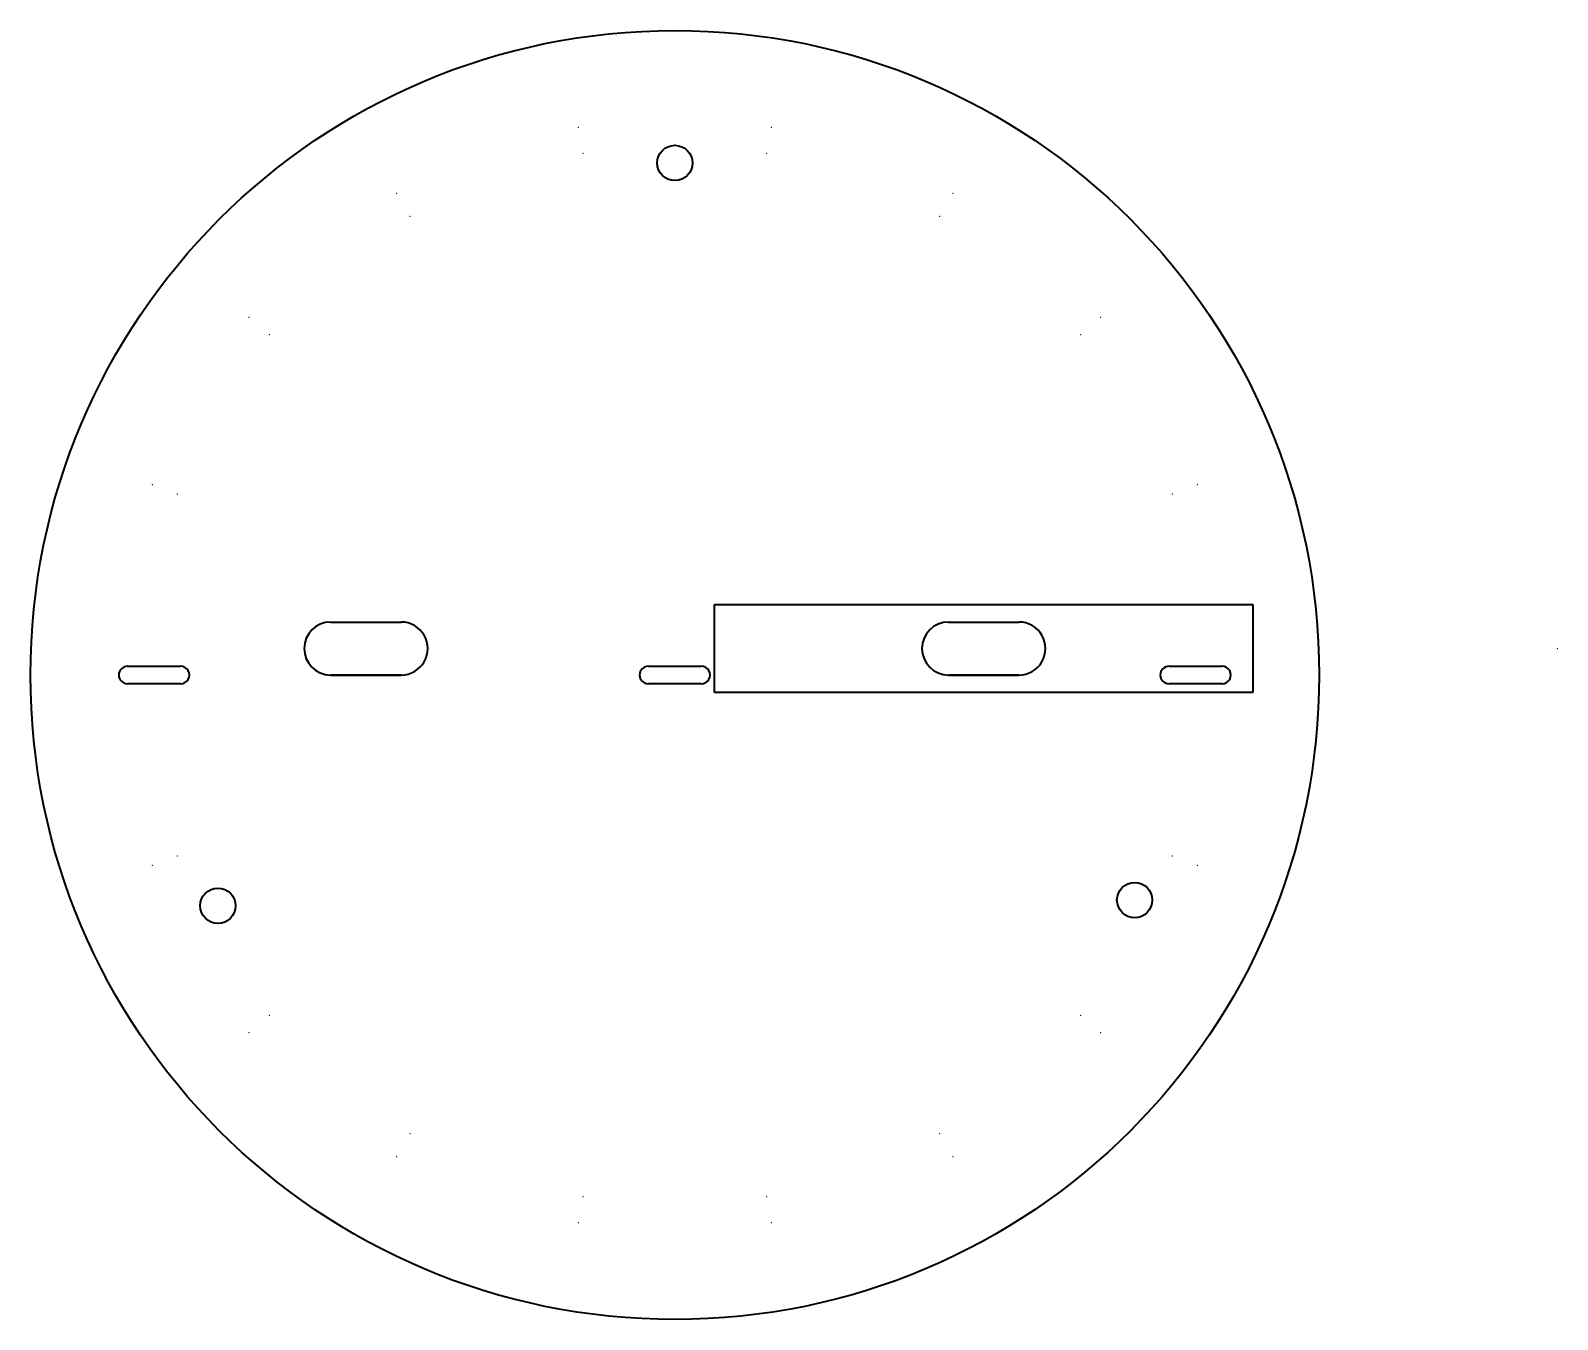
# Model space of a CAD drawing. Extents: x 70.2 to 156.8, y 44.5 to 117.5.
import ezdxf

# ---------------------------------------------------------------- set-up
doc = ezdxf.new("R2010")
doc.units = 0

msp = doc.modelspace()

# ---------------------------------------------------------------- linework, layer by layer
at = {"color": 7, "lineweight": 35, "ltscale": 0.125}
for p, q in [((109, 80), (109, 85)), ((139.5, 85), (139.5, 80))]:
    msp.add_line(p, q, dxfattribs=at)
at = {"color": 7, "lineweight": 35}
for p, q in [((109, 85), (139.5, 85)), ((139.5, 80), (109, 80))]:
    msp.add_line(p, q, dxfattribs=at)
at = {"color": 7, "lineweight": 35, "ltscale": 0.1}
for p, q in [((87.25, 84), (91.25, 84)), ((122.25, 84), (126.25, 84)), ((91.25, 81), (87.25, 81)), ((87.25, 81), (91.25, 81)), ((126.25, 81), (122.25, 81)), ((122.25, 81), (126.25, 81))]:
    msp.add_line(p, q, dxfattribs=at)
at = {"color": 7, "lineweight": 35, "ltscale": 0.075}
for p, q in [((75.75, 81.5), (78.75, 81.5)), ((105.25, 81.5), (108.25, 81.5)), ((134.75, 81.5), (137.75, 81.5)), ((78.75, 80.5), (75.75, 80.5)), ((108.25, 80.5), (105.25, 80.5)), ((137.75, 80.5), (134.75, 80.5))]:
    msp.add_line(p, q, dxfattribs=at)
at = {"color": 7, "lineweight": 35}
for centre, radius in [((106.75, 81), 36.5), ((106.75, 110), 1), ((132.797195, 68.250748), 1), ((80.86245, 67.929626), 1)]:
    msp.add_circle(centre, radius, dxfattribs=at)
for centre, radius, start, end in [((87.25, 82.5), 1.5, 90.000003, 269.999997), ((91.25, 82.5), 1.5, 269.999997, 90.000003), ((122.25, 82.5), 1.5, 90.000003, 269.999997), ((126.25, 82.5), 1.5, 269.999997, 90.000003), ((75.75, 81), 0.5, 90.000003, 269.999997), ((78.75, 81), 0.5, 269.999997, 90.000003), ((105.25, 81), 0.5, 90.000003, 269.999997), ((108.25, 81), 0.5, 269.999997, 90.000003), ((134.75, 81), 0.5, 90.000003, 269.999997), ((137.75, 81), 0.5, 269.999997, 90.000003)]:
    msp.add_arc(centre, radius, start, end, dxfattribs=at)
at = {"color": 7, "lineweight": 5}
for p in [(101.28009, 112.021454), (112.21991, 112.021454), (101.540558, 110.544235), (111.959442, 110.544235), (91, 108.279785), (122.5, 108.279785), (91.75, 106.980759), (121.75, 106.980759), (82.619598, 101.247803), (130.880402, 101.247803), (83.768669, 100.28363), (129.731339, 100.28363), (77.149689, 91.773621), (136.350311, 91.773621), (78.559219, 91.260605), (134.940781, 91.260605), (92.75, 82.5), (120.75, 82.5), (156.75, 82.5), (75.25, 81), (79.25, 81), (89.25, 81), (124.25, 81), (134.25, 81), (138.25, 81), (77.149689, 70.226379), (78.559219, 70.739395), (134.940781, 70.739395), (136.350311, 70.226379), (83.768669, 61.716373), (129.731339, 61.716373), (82.619598, 60.752197), (130.880402, 60.752197), (91.75, 55.019238), (121.75, 55.019238), (91, 53.720215), (122.5, 53.720215), (101.540558, 51.455769), (111.959442, 51.455769), (101.28009, 49.978546), (112.21991, 49.978546)]:
    msp.add_point(p, dxfattribs=at)

doc.saveas('drawing.dxf')
